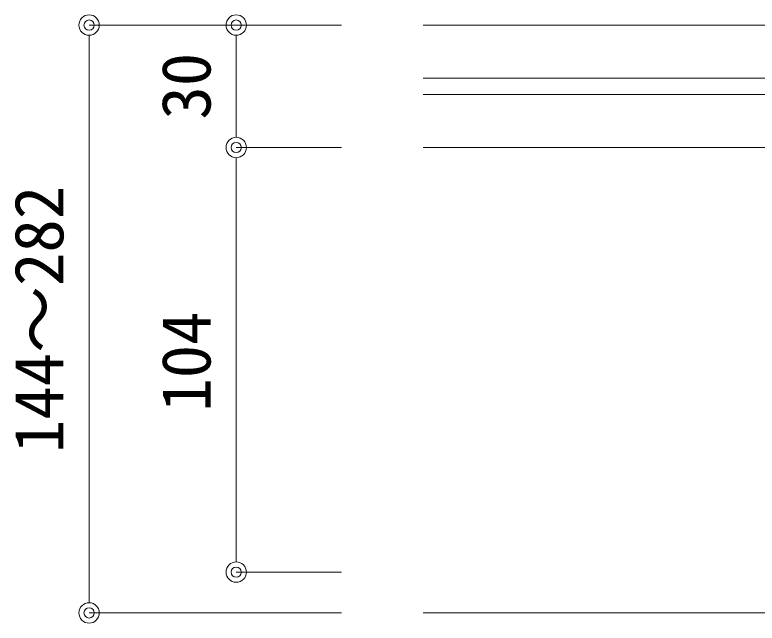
# Model space of a CAD drawing. Units: millimetres on the paper. Extents: x -401 to 401, y -279 to 279.
# Drawn here: x -323.03 to -286.65, y -40.36 to -10.56 of the extents above; entities that cross this region are included whole.
import ezdxf
from ezdxf.enums import TextEntityAlignment as Align

# ---------------------------------------------------------------- set-up
doc = ezdxf.new("R2010")
doc.units = ezdxf.units.MM
for name, color, linetype, lineweight in [('0-5_A-E01-仕上太線', 4, 'Continuous', 9), ('0-8_0-A11-寸法_詳細', 5, 'Continuous', 9), ('0-9_0', 7, 'Continuous', 9)]:
    doc.layers.add(name, color=color, linetype=linetype, lineweight=lineweight)
doc.styles.add('ＭＳ ゴシック', font='')
doc.styles.get('ＭＳ ゴシック').set_extended_font_data('MS Gothic')

# ---------------------------------------------------------------- blocks, each defined once
blk = doc.blocks.new('_Dot')
at = {"layer": '0-9_0'}
blk.add_line((-0.5, 0), (-1, 0), dxfattribs=at)
for radius in [0.5, 0.25]:
    blk.add_circle((0, 0), radius, dxfattribs=at)

msp = doc.modelspace()

# ---------------------------------------------------------------- linework, layer by layer
at = {"layer": '0-5_A-E01-仕上太線'}
for p, q in [((7.126, -11.062), (-303.016, -11.062)), ((7.126, -13.662), (-303.016, -13.662)), ((7.126, -14.462), (-303.016, -14.462)), ((7.126, -17.062), (-303.016, -17.062)), ((7.126, -39.862), (-303.016, -39.862))]:
    msp.add_line(p, q, dxfattribs=at)
at = {"layer": '0-8_0-A11-寸法_詳細'}
for p, q in [((-307.016, -11.062), (-319.392, -11.062)), ((-307.016, -11.062), (-312.178, -11.062)), ((-319.392, -12.062), (-319.392, -38.862)), ((-312.178, -12.062), (-312.178, -16.062)), ((-307.016, -17.062), (-312.178, -17.062)), ((-307.016, -17.062), (-312.178, -17.062)), ((-312.178, -18.062), (-312.178, -36.862)), ((-307.016, -37.862), (-312.178, -37.862)), ((-307.016, -39.862), (-319.392, -39.862))]:
    msp.add_line(p, q, dxfattribs=at)

# ---------------------------------------------------------------- block references
for p, rotation in [((-319.392, -11.062), 90), ((-312.178, -11.062), 90), ((-312.178, -17.062), 270), ((-312.178, -17.062), 90), ((-312.178, -37.862), 270), ((-319.392, -39.862), 270)]:
    msp.add_blockref('_Dot', p, dxfattribs=dict(at, rotation=rotation))

# ---------------------------------------------------------------- texts
at = {"layer": '0-8_0-A11-寸法_詳細', "style": 'ＭＳ ゴシック'}
for s, p in [('30', (-312.716, -15.693)), ('144～282', (-319.93, -32.033)), ('104', (-312.716, -30.001))]:
    msp.add_text(s, height=2.405, rotation=90, dxfattribs=at).set_placement(p, align=Align.BOTTOM_LEFT)

doc.saveas('drawing.dxf')
